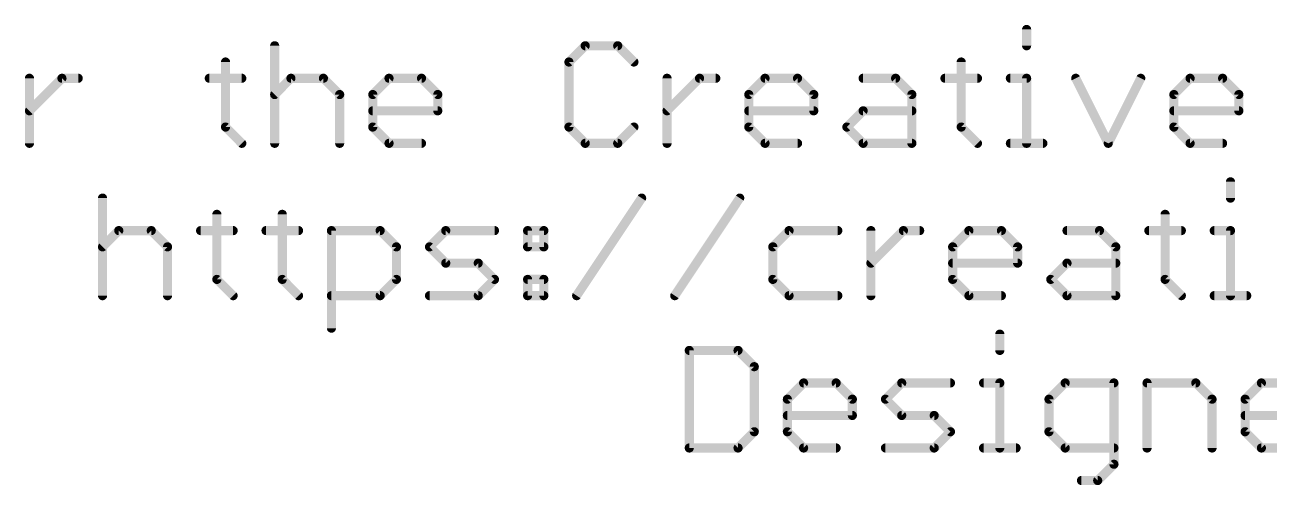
# Model space of a CAD drawing. Extents: x -31 to 86, y -14 to 53.
# Drawn here: x -0.73 to 20.04, y -13.62 to -5.95 of the extents above; entities that cross this region are included whole.
import ezdxf

# ---------------------------------------------------------------- set-up
doc = ezdxf.new("R2010")
doc.units = 0
doc.layers.add('51', color=53, linetype='CONTINUOUS')

msp = doc.modelspace()

# ---------------------------------------------------------------- linework, layer by layer
at = {"layer": '51', "const_width": 0.1524}
for points in [[(15.9932, -6.0266), (15.9932, -6.2978)], [(3.4434, -6.2978), (3.4434, -7.9248)], [(8.626, -6.2978), (8.3549, -6.569)], [(9.1684, -6.2978), (8.626, -6.2978)], [(9.4395, -6.569), (9.1684, -6.2978)], [(2.6231, -6.569), (2.6231, -7.6536)], [(8.3549, -6.569), (8.3549, -7.6536)], [(14.9018, -6.569), (14.9018, -7.6536)], [(-0.6495, -7.9248), (-0.6495, -6.8401)], [(-0.6495, -7.3825), (-0.1072, -6.8401)], [(-0.1072, -6.8401), (0.164, -6.8401)], [(2.352, -6.8401), (2.8943, -6.8401)], [(3.4434, -7.1113), (3.7146, -6.8401)], [(3.7146, -6.8401), (4.2569, -6.8401)], [(4.2569, -6.8401), (4.5281, -7.1113)], [(5.0806, -7.1113), (5.3517, -6.8401)], [(5.3517, -6.8401), (5.8941, -6.8401)], [(5.8941, -6.8401), (6.1652, -7.1113)], [(9.992, -7.9248), (9.992, -6.8401)], [(9.992, -7.3825), (10.5344, -6.8401)], [(10.5344, -6.8401), (10.8055, -6.8401)], [(11.3563, -7.1113), (11.6275, -6.8401)], [(11.6275, -6.8401), (12.1698, -6.8401)], [(12.1698, -6.8401), (12.441, -7.1113)], [(13.2646, -6.8401), (13.807, -6.8401)], [(13.807, -6.8401), (14.0781, -7.1113)], [(14.6306, -6.8401), (15.173, -6.8401)], [(15.7221, -6.8401), (15.9932, -6.8401)], [(15.9932, -6.8401), (15.9932, -7.9248)], [(16.8135, -6.8401), (17.3558, -7.9248)], [(17.3558, -7.9248), (17.8982, -6.8401)], [(18.4507, -7.1113), (18.7218, -6.8401)], [(18.7218, -6.8401), (19.2642, -6.8401)], [(19.2642, -6.8401), (19.5353, -7.1113)], [(4.5281, -7.1113), (4.5281, -7.9248)], [(5.0806, -7.6536), (5.0806, -7.1113)], [(6.1652, -7.1113), (6.1652, -7.3825)], [(11.3563, -7.6536), (11.3563, -7.1113)], [(12.441, -7.1113), (12.441, -7.3825)], [(14.0781, -7.1113), (14.0781, -7.9248)], [(18.4507, -7.6536), (18.4507, -7.1113)], [(19.5353, -7.1113), (19.5353, -7.3825)], [(6.1652, -7.3825), (5.0806, -7.3825)], [(12.441, -7.3825), (11.3563, -7.3825)], [(12.9935, -7.6536), (13.2646, -7.3825)], [(13.2646, -7.3825), (14.0781, -7.3825)], [(19.5353, -7.3825), (18.4507, -7.3825)], [(2.6231, -7.6536), (2.8943, -7.9248)], [(5.3517, -7.9248), (5.0806, -7.6536)], [(8.3549, -7.6536), (8.626, -7.9248)], [(9.1684, -7.9248), (9.4395, -7.6536)], [(11.6275, -7.9248), (11.3563, -7.6536)], [(13.2646, -7.9248), (12.9935, -7.6536)], [(14.9018, -7.6536), (15.173, -7.9248)], [(18.7218, -7.9248), (18.4507, -7.6536)], [(5.8941, -7.9248), (5.3517, -7.9248)], [(8.626, -7.9248), (9.1684, -7.9248)], [(12.1698, -7.9248), (11.6275, -7.9248)], [(14.0781, -7.9248), (13.2646, -7.9248)], [(15.7221, -7.9248), (16.2644, -7.9248)], [(19.2642, -7.9248), (18.7218, -7.9248)], [(19.396, -8.5666), (19.396, -8.8378)], [(0.5704, -8.8378), (0.5704, -10.4648)], [(8.4833, -10.4648), (9.5679, -8.8378)], [(10.1204, -10.4648), (11.2051, -8.8378)], [(2.4787, -9.109), (2.4787, -10.1936)], [(3.5701, -9.109), (3.5701, -10.1936)], [(18.3045, -9.109), (18.3045, -10.1936)], [(0.5704, -9.6513), (0.8415, -9.3801)], [(0.8415, -9.3801), (1.3839, -9.3801)], [(1.3839, -9.3801), (1.655, -9.6513)], [(2.2075, -9.3801), (2.7498, -9.3801)], [(3.299, -9.3801), (3.8413, -9.3801)], [(4.3904, -11.0071), (4.3904, -9.3801)], [(4.3904, -9.3801), (5.2039, -9.3801)], [(5.2039, -9.3801), (5.475, -9.6513)], [(6.0275, -9.6513), (6.2987, -9.3801)], [(6.2987, -9.3801), (7.1122, -9.3801)], [(7.6647, -9.3801), (7.9359, -9.3801)], [(7.6647, -9.6513), (7.6647, -9.3801)], [(7.9359, -9.3801), (7.9359, -9.6513)], [(12.0288, -9.3801), (11.7576, -9.6513)], [(12.8422, -9.3801), (12.0288, -9.3801)], [(13.3947, -10.4648), (13.3947, -9.3801)], [(13.3947, -9.9225), (13.9371, -9.3801)], [(13.9371, -9.3801), (14.2082, -9.3801)], [(14.759, -9.6513), (15.0302, -9.3801)], [(15.0302, -9.3801), (15.5725, -9.3801)], [(15.5725, -9.3801), (15.8437, -9.6513)], [(16.6674, -9.3801), (17.2097, -9.3801)], [(17.2097, -9.3801), (17.4809, -9.6513)], [(18.0334, -9.3801), (18.5757, -9.3801)], [(19.1248, -9.3801), (19.396, -9.3801)], [(19.396, -9.3801), (19.396, -10.4648)], [(1.655, -9.6513), (1.655, -10.4648)], [(5.475, -9.6513), (5.475, -10.1936)], [(6.2987, -9.9225), (6.0275, -9.6513)], [(7.9359, -9.6513), (7.6647, -9.6513)], [(11.7576, -9.6513), (11.7576, -10.1936)], [(14.759, -10.1936), (14.759, -9.6513)], [(15.8437, -9.6513), (15.8437, -9.9225)], [(17.4809, -9.6513), (17.4809, -10.4648)], [(6.841, -9.9225), (6.2987, -9.9225)], [(7.1122, -10.1936), (6.841, -9.9225)], [(15.8437, -9.9225), (14.759, -9.9225)], [(16.3962, -10.1936), (16.6674, -9.9225)], [(16.6674, -9.9225), (17.4809, -9.9225)], [(2.4787, -10.1936), (2.7498, -10.4648)], [(3.5701, -10.1936), (3.8413, -10.4648)], [(5.475, -10.1936), (5.2039, -10.4648)], [(6.841, -10.4648), (7.1122, -10.1936)], [(7.6647, -10.1936), (7.9359, -10.1936)], [(7.6647, -10.4648), (7.6647, -10.1936)], [(7.9359, -10.1936), (7.9359, -10.4648)], [(11.7576, -10.1936), (12.0288, -10.4648)], [(15.0302, -10.4648), (14.759, -10.1936)], [(16.6674, -10.4648), (16.3962, -10.1936)], [(18.3045, -10.1936), (18.5757, -10.4648)], [(5.2039, -10.4648), (4.3904, -10.4648)], [(6.0275, -10.4648), (6.841, -10.4648)], [(7.9359, -10.4648), (7.6647, -10.4648)], [(12.0288, -10.4648), (12.8422, -10.4648)], [(15.5725, -10.4648), (15.0302, -10.4648)], [(17.4809, -10.4648), (16.6674, -10.4648)], [(19.1248, -10.4648), (19.6671, -10.4648)], [(15.5458, -11.1066), (15.5458, -11.3778)], [(10.3632, -11.3778), (10.3632, -13.0048)], [(11.1767, -11.3778), (10.3632, -11.3778)], [(11.4479, -11.649), (11.1767, -11.3778)], [(11.4479, -12.7336), (11.4479, -11.649)], [(12.0004, -12.1913), (12.2715, -11.9201)], [(12.2715, -11.9201), (12.8139, -11.9201)], [(12.8139, -11.9201), (13.085, -12.1913)], [(13.6375, -12.1913), (13.9087, -11.9201)], [(13.9087, -11.9201), (14.7222, -11.9201)], [(15.2747, -11.9201), (15.5458, -11.9201)], [(15.5458, -11.9201), (15.5458, -13.0048)], [(16.6373, -11.9201), (16.3661, -12.1913)], [(17.4508, -11.9201), (16.6373, -11.9201)], [(17.4508, -13.276), (17.4508, -11.9201)], [(18.0033, -13.0048), (18.0033, -11.9201)], [(18.0033, -11.9201), (18.8168, -11.9201)], [(18.8168, -11.9201), (19.0879, -12.1913)], [(19.6404, -12.1913), (19.9116, -11.9201)], [(19.9116, -11.9201), (20.4539, -11.9201)], [(12.0004, -12.7336), (12.0004, -12.1913)], [(13.085, -12.1913), (13.085, -12.4625)], [(13.9087, -12.4625), (13.6375, -12.1913)], [(16.3661, -12.1913), (16.3661, -12.7336)], [(19.0879, -12.1913), (19.0879, -13.0048)], [(19.6404, -12.7336), (19.6404, -12.1913)], [(13.085, -12.4625), (12.0004, -12.4625)], [(14.451, -12.4625), (13.9087, -12.4625)], [(14.7222, -12.7336), (14.451, -12.4625)], [(20.7251, -12.4625), (19.6404, -12.4625)], [(11.1767, -13.0048), (11.4479, -12.7336)], [(12.2715, -13.0048), (12.0004, -12.7336)], [(14.451, -13.0048), (14.7222, -12.7336)], [(16.3661, -12.7336), (16.6373, -13.0048)], [(19.9116, -13.0048), (19.6404, -12.7336)], [(10.3632, -13.0048), (11.1767, -13.0048)], [(12.8139, -13.0048), (12.2715, -13.0048)], [(13.6375, -13.0048), (14.451, -13.0048)], [(15.2747, -13.0048), (15.817, -13.0048)], [(16.6373, -13.0048), (17.4508, -13.0048)], [(20.4539, -13.0048), (19.9116, -13.0048)], [(17.1796, -13.5471), (17.4508, -13.276)], [(16.9084, -13.5471), (17.1796, -13.5471)]]:
    msp.add_lwpolyline(points, dxfattribs=at)
at = {"layer": '51', "const_width": 0.0762}
for points in [[(16.0313, -6.0266, 1), (15.9551, -6.0266)], [(3.4815, -6.2978, 1), (3.4053, -6.2978)], [(8.626, -6.2597, 1), (8.626, -6.3359)], [(8.653, -6.3248, 1), (8.5991, -6.2709)], [(9.1953, -6.2709, 1), (9.1414, -6.3248)], [(9.1684, -6.3359, 1), (9.1684, -6.2597)], [(15.9551, -6.2978, 1), (16.0313, -6.2978)], [(2.6612, -6.569, 1), (2.585, -6.569)], [(8.3279, -6.542, 1), (8.3818, -6.5959)], [(8.393, -6.569, 1), (8.3168, -6.569)], [(9.4126, -6.5959, 1), (9.4665, -6.542)], [(14.9399, -6.569, 1), (14.8637, -6.569)], [(-0.6114, -6.8401, 1), (-0.6876, -6.8401)], [(-0.1072, -6.802, 1), (-0.1072, -6.8782)], [(-0.0802, -6.8671, 1), (-0.1341, -6.8132)], [(0.164, -6.8782, 1), (0.164, -6.802)], [(2.352, -6.802, 1), (2.352, -6.8782)], [(2.8943, -6.8782, 1), (2.8943, -6.802)], [(3.7146, -6.802, 1), (3.7146, -6.8782)], [(3.7415, -6.8671, 1), (3.6876, -6.8132)], [(4.2838, -6.8132, 1), (4.23, -6.8671)], [(4.2569, -6.8782, 1), (4.2569, -6.802)], [(5.3517, -6.802, 1), (5.3517, -6.8782)], [(5.3787, -6.8671, 1), (5.3248, -6.8132)], [(5.921, -6.8132, 1), (5.8671, -6.8671)], [(5.8941, -6.8782, 1), (5.8941, -6.802)], [(10.0301, -6.8401, 1), (9.9539, -6.8401)], [(10.5344, -6.802, 1), (10.5344, -6.8782)], [(10.5613, -6.8671, 1), (10.5074, -6.8132)], [(10.8055, -6.8782, 1), (10.8055, -6.802)], [(11.6275, -6.802, 1), (11.6275, -6.8782)], [(11.6544, -6.8671, 1), (11.6005, -6.8132)], [(12.1968, -6.8132, 1), (12.1429, -6.8671)], [(12.1698, -6.8782, 1), (12.1698, -6.802)], [(13.2646, -6.802, 1), (13.2646, -6.8782)], [(13.8339, -6.8132, 1), (13.78, -6.8671)], [(13.807, -6.8782, 1), (13.807, -6.802)], [(14.6306, -6.802, 1), (14.6306, -6.8782)], [(15.173, -6.8782, 1), (15.173, -6.802)], [(15.7221, -6.802, 1), (15.7221, -6.8782)], [(16.0313, -6.8401, 1), (15.9551, -6.8401)], [(15.9932, -6.8782, 1), (15.9932, -6.802)], [(16.8476, -6.8231, 1), (16.7794, -6.8572)], [(17.9322, -6.8572, 1), (17.8641, -6.8231)], [(18.7218, -6.802, 1), (18.7218, -6.8782)], [(18.7488, -6.8671, 1), (18.6949, -6.8132)], [(19.2911, -6.8132, 1), (19.2372, -6.8671)], [(19.2642, -6.8782, 1), (19.2642, -6.802)], [(3.4165, -7.0844, 1), (3.4703, -7.1382)], [(4.5662, -7.1113, 1), (4.49, -7.1113)], [(4.5011, -7.1382, 1), (4.555, -7.0844)], [(5.1187, -7.1113, 1), (5.0425, -7.1113)], [(5.0536, -7.0844, 1), (5.1075, -7.1382)], [(6.2033, -7.1113, 1), (6.1271, -7.1113)], [(6.1383, -7.1382, 1), (6.1922, -7.0844)], [(11.3944, -7.1113, 1), (11.3182, -7.1113)], [(11.3294, -7.0844, 1), (11.3833, -7.1382)], [(12.4791, -7.1113, 1), (12.4029, -7.1113)], [(12.414, -7.1382, 1), (12.4679, -7.0844)], [(14.1162, -7.1113, 1), (14.04, -7.1113)], [(14.0512, -7.1382, 1), (14.1051, -7.0844)], [(18.4888, -7.1113, 1), (18.4126, -7.1113)], [(18.4237, -7.0844, 1), (18.4776, -7.1382)], [(19.5734, -7.1113, 1), (19.4972, -7.1113)], [(19.5084, -7.1382, 1), (19.5623, -7.0844)], [(-0.6764, -7.3555, 1), (-0.6225, -7.4094)], [(5.0806, -7.3444, 1), (5.0806, -7.4206)], [(6.1271, -7.3825, 1), (6.2033, -7.3825)], [(6.1652, -7.4206, 1), (6.1652, -7.3444)], [(9.9651, -7.3555, 1), (10.019, -7.4094)], [(11.3563, -7.3444, 1), (11.3563, -7.4206)], [(12.4029, -7.3825, 1), (12.4791, -7.3825)], [(12.441, -7.4206, 1), (12.441, -7.3444)], [(13.2646, -7.3444, 1), (13.2646, -7.4206)], [(13.2916, -7.4094, 1), (13.2377, -7.3555)], [(14.0781, -7.4206, 1), (14.0781, -7.3444)], [(18.4507, -7.3444, 1), (18.4507, -7.4206)], [(19.4972, -7.3825, 1), (19.5734, -7.3825)], [(19.5353, -7.4206, 1), (19.5353, -7.3444)], [(2.6501, -7.6267, 1), (2.5962, -7.6806)], [(2.585, -7.6536, 1), (2.6612, -7.6536)], [(5.1075, -7.6267, 1), (5.0536, -7.6806)], [(5.0425, -7.6536, 1), (5.1187, -7.6536)], [(8.3818, -7.6267, 1), (8.3279, -7.6806)], [(8.3168, -7.6536, 1), (8.393, -7.6536)], [(9.4665, -7.6806, 1), (9.4126, -7.6267)], [(11.3833, -7.6267, 1), (11.3294, -7.6806)], [(11.3182, -7.6536, 1), (11.3944, -7.6536)], [(13.0204, -7.6267, 1), (12.9665, -7.6806)], [(12.9665, -7.6267, 1), (13.0204, -7.6806)], [(14.9287, -7.6267, 1), (14.8749, -7.6806)], [(14.8637, -7.6536, 1), (14.9399, -7.6536)], [(18.4776, -7.6267, 1), (18.4237, -7.6806)], [(18.4126, -7.6536, 1), (18.4888, -7.6536)], [(-0.6876, -7.9248, 1), (-0.6114, -7.9248)], [(2.8674, -7.9517, 1), (2.9212, -7.8979)], [(3.4053, -7.9248, 1), (3.4815, -7.9248)], [(4.49, -7.9248, 1), (4.5662, -7.9248)], [(5.3517, -7.8867, 1), (5.3517, -7.9629)], [(5.3248, -7.9517, 1), (5.3787, -7.8979)], [(5.8941, -7.9629, 1), (5.8941, -7.8867)], [(8.626, -7.8867, 1), (8.626, -7.9629)], [(8.5991, -7.9517, 1), (8.653, -7.8979)], [(9.1414, -7.8979, 1), (9.1953, -7.9517)], [(9.1684, -7.9629, 1), (9.1684, -7.8867)], [(9.9539, -7.9248, 1), (10.0301, -7.9248)], [(11.6275, -7.8867, 1), (11.6275, -7.9629)], [(11.6005, -7.9517, 1), (11.6544, -7.8979)], [(12.1698, -7.9629, 1), (12.1698, -7.8867)], [(13.2646, -7.8867, 1), (13.2646, -7.9629)], [(13.2377, -7.9517, 1), (13.2916, -7.8979)], [(14.04, -7.9248, 1), (14.1162, -7.9248)], [(14.0781, -7.9629, 1), (14.0781, -7.8867)], [(15.146, -7.9517, 1), (15.1999, -7.8979)], [(15.7221, -7.8867, 1), (15.7221, -7.9629)], [(15.9551, -7.9248, 1), (16.0313, -7.9248)], [(16.2644, -7.9629, 1), (16.2644, -7.8867)], [(17.3218, -7.9078, 1), (17.3899, -7.9418)], [(17.3218, -7.9418, 1), (17.3899, -7.9078)], [(18.7218, -7.8867, 1), (18.7218, -7.9629)], [(18.6949, -7.9517, 1), (18.7488, -7.8979)], [(19.2642, -7.9629, 1), (19.2642, -7.8867)], [(19.4341, -8.5666, 1), (19.3579, -8.5666)], [(0.6085, -8.8378, 1), (0.5323, -8.8378)], [(9.5996, -8.8589, 1), (9.5362, -8.8167)], [(11.2368, -8.8589, 1), (11.1734, -8.8167)], [(19.3579, -8.8378, 1), (19.4341, -8.8378)], [(2.5168, -9.109, 1), (2.4406, -9.109)], [(3.6082, -9.109, 1), (3.532, -9.109)], [(18.3426, -9.109, 1), (18.2664, -9.109)], [(0.8415, -9.342, 1), (0.8415, -9.4182)], [(0.8685, -9.4071, 1), (0.8146, -9.3532)], [(1.4108, -9.3532, 1), (1.3569, -9.4071)], [(1.3839, -9.4182, 1), (1.3839, -9.342)], [(2.2075, -9.342, 1), (2.2075, -9.4182)], [(2.7498, -9.4182, 1), (2.7498, -9.342)], [(3.299, -9.342, 1), (3.299, -9.4182)], [(3.8413, -9.4182, 1), (3.8413, -9.342)], [(4.4285, -9.3801, 1), (4.3523, -9.3801)], [(4.3904, -9.342, 1), (4.3904, -9.4182)], [(5.2308, -9.3532, 1), (5.1769, -9.4071)], [(5.2039, -9.4182, 1), (5.2039, -9.342)], [(6.2987, -9.342, 1), (6.2987, -9.4182)], [(6.3256, -9.4071, 1), (6.2718, -9.3532)], [(7.1122, -9.4182, 1), (7.1122, -9.342)], [(7.6647, -9.342, 1), (7.6647, -9.4182)], [(7.7028, -9.3801, 1), (7.6266, -9.3801)], [(7.974, -9.3801, 1), (7.8978, -9.3801)], [(7.9359, -9.4182, 1), (7.9359, -9.342)], [(12.0288, -9.342, 1), (12.0288, -9.4182)], [(12.0557, -9.4071, 1), (12.0018, -9.3532)], [(12.8422, -9.4182, 1), (12.8422, -9.342)], [(13.4328, -9.3801, 1), (13.3566, -9.3801)], [(13.9371, -9.342, 1), (13.9371, -9.4182)], [(13.964, -9.4071, 1), (13.9101, -9.3532)], [(14.2082, -9.4182, 1), (14.2082, -9.342)], [(15.0302, -9.342, 1), (15.0302, -9.4182)], [(15.0571, -9.4071, 1), (15.0033, -9.3532)], [(15.5995, -9.3532, 1), (15.5456, -9.4071)], [(15.5725, -9.4182, 1), (15.5725, -9.342)], [(16.6674, -9.342, 1), (16.6674, -9.4182)], [(17.2366, -9.3532, 1), (17.1828, -9.4071)], [(17.2097, -9.4182, 1), (17.2097, -9.342)], [(18.0334, -9.342, 1), (18.0334, -9.4182)], [(18.5757, -9.4182, 1), (18.5757, -9.342)], [(19.1248, -9.342, 1), (19.1248, -9.4182)], [(19.4341, -9.3801, 1), (19.3579, -9.3801)], [(19.396, -9.4182, 1), (19.396, -9.342)], [(0.5434, -9.6244, 1), (0.5973, -9.6782)], [(1.6931, -9.6513, 1), (1.6169, -9.6513)], [(1.6281, -9.6782, 1), (1.682, -9.6244)], [(5.5131, -9.6513, 1), (5.4369, -9.6513)], [(5.4481, -9.6782, 1), (5.502, -9.6244)], [(6.0545, -9.6244, 1), (6.0006, -9.6782)], [(6.0006, -9.6244, 1), (6.0545, -9.6782)], [(7.6647, -9.6132, 1), (7.6647, -9.6894)], [(7.6266, -9.6513, 1), (7.7028, -9.6513)], [(7.8978, -9.6513, 1), (7.974, -9.6513)], [(7.9359, -9.6894, 1), (7.9359, -9.6132)], [(11.7957, -9.6513, 1), (11.7195, -9.6513)], [(11.7306, -9.6244, 1), (11.7845, -9.6782)], [(14.7971, -9.6513, 1), (14.7209, -9.6513)], [(14.7321, -9.6244, 1), (14.786, -9.6782)], [(15.8818, -9.6513, 1), (15.8056, -9.6513)], [(15.8168, -9.6782, 1), (15.8706, -9.6244)], [(17.519, -9.6513, 1), (17.4428, -9.6513)], [(17.4539, -9.6782, 1), (17.5078, -9.6244)], [(6.2987, -9.8844, 1), (6.2987, -9.9606)], [(6.2718, -9.9494, 1), (6.3256, -9.8955)], [(6.868, -9.8955, 1), (6.8141, -9.9494)], [(6.841, -9.9606, 1), (6.841, -9.8844)], [(13.3678, -9.8955, 1), (13.4217, -9.9494)], [(14.759, -9.8844, 1), (14.759, -9.9606)], [(15.8056, -9.9225, 1), (15.8818, -9.9225)], [(15.8437, -9.9606, 1), (15.8437, -9.8844)], [(16.6674, -9.8844, 1), (16.6674, -9.9606)], [(16.6943, -9.9494, 1), (16.6404, -9.8955)], [(17.4809, -9.9606, 1), (17.4809, -9.8844)], [(2.5056, -10.1667, 1), (2.4517, -10.2206)], [(2.4406, -10.1936, 1), (2.5168, -10.1936)], [(3.5971, -10.1667, 1), (3.5432, -10.2206)], [(3.532, -10.1936, 1), (3.6082, -10.1936)], [(5.4369, -10.1936, 1), (5.5131, -10.1936)], [(5.502, -10.2206, 1), (5.4481, -10.1667)], [(7.1391, -10.2206, 1), (7.0853, -10.1667)], [(7.0853, -10.2206, 1), (7.1391, -10.1667)], [(7.6647, -10.1555, 1), (7.6647, -10.2317)], [(7.7028, -10.1936, 1), (7.6266, -10.1936)], [(7.974, -10.1936, 1), (7.8978, -10.1936)], [(7.9359, -10.2317, 1), (7.9359, -10.1555)], [(11.7845, -10.1667, 1), (11.7306, -10.2206)], [(11.7195, -10.1936, 1), (11.7957, -10.1936)], [(14.786, -10.1667, 1), (14.7321, -10.2206)], [(14.7209, -10.1936, 1), (14.7971, -10.1936)], [(16.4231, -10.1667, 1), (16.3693, -10.2206)], [(16.3693, -10.1667, 1), (16.4231, -10.2206)], [(18.3315, -10.1667, 1), (18.2776, -10.2206)], [(18.2664, -10.1936, 1), (18.3426, -10.1936)], [(0.5323, -10.4648, 1), (0.6085, -10.4648)], [(1.6169, -10.4648, 1), (1.6931, -10.4648)], [(2.7229, -10.4917, 1), (2.7768, -10.4379)], [(3.8143, -10.4917, 1), (3.8682, -10.4379)], [(4.3904, -10.4267, 1), (4.3904, -10.5029)], [(5.1769, -10.4379, 1), (5.2308, -10.4917)], [(5.2039, -10.5029, 1), (5.2039, -10.4267)], [(6.0275, -10.4267, 1), (6.0275, -10.5029)], [(6.8141, -10.4379, 1), (6.868, -10.4917)], [(6.841, -10.5029, 1), (6.841, -10.4267)], [(7.6647, -10.4267, 1), (7.6647, -10.5029)], [(7.6266, -10.4648, 1), (7.7028, -10.4648)], [(7.8978, -10.4648, 1), (7.974, -10.4648)], [(7.9359, -10.5029, 1), (7.9359, -10.4267)], [(8.4516, -10.4437, 1), (8.515, -10.4859)], [(10.0887, -10.4437, 1), (10.1521, -10.4859)], [(12.0288, -10.4267, 1), (12.0288, -10.5029)], [(12.0018, -10.4917, 1), (12.0557, -10.4379)], [(12.8422, -10.5029, 1), (12.8422, -10.4267)], [(13.3566, -10.4648, 1), (13.4328, -10.4648)], [(15.0302, -10.4267, 1), (15.0302, -10.5029)], [(15.0033, -10.4917, 1), (15.0571, -10.4379)], [(15.5725, -10.5029, 1), (15.5725, -10.4267)], [(16.6674, -10.4267, 1), (16.6674, -10.5029)], [(16.6404, -10.4917, 1), (16.6943, -10.4379)], [(17.4428, -10.4648, 1), (17.519, -10.4648)], [(17.4809, -10.5029, 1), (17.4809, -10.4267)], [(18.5487, -10.4917, 1), (18.6026, -10.4379)], [(19.1248, -10.4267, 1), (19.1248, -10.5029)], [(19.3579, -10.4648, 1), (19.4341, -10.4648)], [(19.6671, -10.5029, 1), (19.6671, -10.4267)], [(4.3523, -11.0071, 1), (4.4285, -11.0071)], [(15.5839, -11.1066, 1), (15.5077, -11.1066)], [(10.4013, -11.3778, 1), (10.3251, -11.3778)], [(10.3632, -11.3397, 1), (10.3632, -11.4159)], [(11.2036, -11.3509, 1), (11.1498, -11.4048)], [(11.1767, -11.4159, 1), (11.1767, -11.3397)], [(15.5077, -11.3778, 1), (15.5839, -11.3778)], [(11.486, -11.649, 1), (11.4098, -11.649)], [(11.4209, -11.6759, 1), (11.4748, -11.622)], [(12.2715, -11.882, 1), (12.2715, -11.9582)], [(12.2985, -11.9471, 1), (12.2446, -11.8932)], [(12.8408, -11.8932, 1), (12.7869, -11.9471)], [(12.8139, -11.9582, 1), (12.8139, -11.882)], [(13.9087, -11.882, 1), (13.9087, -11.9582)], [(13.9356, -11.9471, 1), (13.8817, -11.8932)], [(14.7222, -11.9582, 1), (14.7222, -11.882)], [(15.2747, -11.882, 1), (15.2747, -11.9582)], [(15.5839, -11.9201, 1), (15.5077, -11.9201)], [(15.5458, -11.9582, 1), (15.5458, -11.882)], [(16.6373, -11.882, 1), (16.6373, -11.9582)], [(16.6642, -11.9471, 1), (16.6103, -11.8932)], [(17.4889, -11.9201, 1), (17.4127, -11.9201)], [(17.4508, -11.9582, 1), (17.4508, -11.882)], [(18.0414, -11.9201, 1), (17.9652, -11.9201)], [(18.0033, -11.882, 1), (18.0033, -11.9582)], [(18.8437, -11.8932, 1), (18.7898, -11.9471)], [(18.8168, -11.9582, 1), (18.8168, -11.882)], [(19.9116, -11.882, 1), (19.9116, -11.9582)], [(19.9385, -11.9471, 1), (19.8846, -11.8932)], [(12.0385, -12.1913, 1), (11.9623, -12.1913)], [(11.9734, -12.1644, 1), (12.0273, -12.2182)], [(13.1231, -12.1913, 1), (13.0469, -12.1913)], [(13.0581, -12.2182, 1), (13.112, -12.1644)], [(13.6645, -12.1644, 1), (13.6106, -12.2182)], [(13.6106, -12.1644, 1), (13.6645, -12.2182)], [(16.4042, -12.1913, 1), (16.328, -12.1913)], [(16.3392, -12.1644, 1), (16.393, -12.2182)], [(19.126, -12.1913, 1), (19.0498, -12.1913)], [(19.061, -12.2182, 1), (19.1149, -12.1644)], [(19.6785, -12.1913, 1), (19.6023, -12.1913)], [(19.6135, -12.1644, 1), (19.6674, -12.2182)], [(12.0004, -12.4244, 1), (12.0004, -12.5006)], [(13.0469, -12.4625, 1), (13.1231, -12.4625)], [(13.085, -12.5006, 1), (13.085, -12.4244)], [(13.9087, -12.4244, 1), (13.9087, -12.5006)], [(13.8817, -12.4894, 1), (13.9356, -12.4355)], [(14.4779, -12.4355, 1), (14.4241, -12.4894)], [(14.451, -12.5006, 1), (14.451, -12.4244)], [(19.6404, -12.4244, 1), (19.6404, -12.5006)], [(11.4748, -12.7606, 1), (11.4209, -12.7067)], [(12.0273, -12.7067, 1), (11.9734, -12.7606)], [(14.7491, -12.7606, 1), (14.6952, -12.7067)], [(16.393, -12.7067, 1), (16.3392, -12.7606)], [(19.6674, -12.7067, 1), (19.6135, -12.7606)], [(11.4098, -12.7336, 1), (11.486, -12.7336)], [(11.9623, -12.7336, 1), (12.0385, -12.7336)], [(14.6952, -12.7606, 1), (14.7491, -12.7067)], [(16.328, -12.7336, 1), (16.4042, -12.7336)], [(19.6023, -12.7336, 1), (19.6785, -12.7336)], [(10.3632, -12.9667, 1), (10.3632, -13.0429)], [(10.3251, -13.0048, 1), (10.4013, -13.0048)], [(11.1498, -12.9779, 1), (11.2036, -13.0317)], [(11.1767, -13.0429, 1), (11.1767, -12.9667)], [(12.2715, -12.9667, 1), (12.2715, -13.0429)], [(12.2446, -13.0317, 1), (12.2985, -12.9779)], [(12.8139, -13.0429, 1), (12.8139, -12.9667)], [(13.6375, -12.9667, 1), (13.6375, -13.0429)], [(14.4241, -12.9779, 1), (14.4779, -13.0317)], [(14.451, -13.0429, 1), (14.451, -12.9667)], [(15.2747, -12.9667, 1), (15.2747, -13.0429)], [(15.5077, -13.0048, 1), (15.5839, -13.0048)], [(15.817, -13.0429, 1), (15.817, -12.9667)], [(16.6373, -12.9667, 1), (16.6373, -13.0429)], [(16.6103, -13.0317, 1), (16.6642, -12.9779)], [(17.4508, -13.0429, 1), (17.4508, -12.9667)], [(17.9652, -13.0048, 1), (18.0414, -13.0048)], [(19.0498, -13.0048, 1), (19.126, -13.0048)], [(19.9116, -12.9667, 1), (19.9116, -13.0429)], [(19.8846, -13.0317, 1), (19.9385, -12.9779)], [(17.4127, -13.276, 1), (17.4889, -13.276)], [(17.4777, -13.3029, 1), (17.4238, -13.249)], [(16.9084, -13.509, 1), (16.9084, -13.5852)], [(17.1527, -13.5202, 1), (17.2065, -13.5741)], [(17.1796, -13.5852, 1), (17.1796, -13.509)]]:
    msp.add_lwpolyline(points, format="xyb", dxfattribs=at)

doc.saveas('drawing.dxf')
